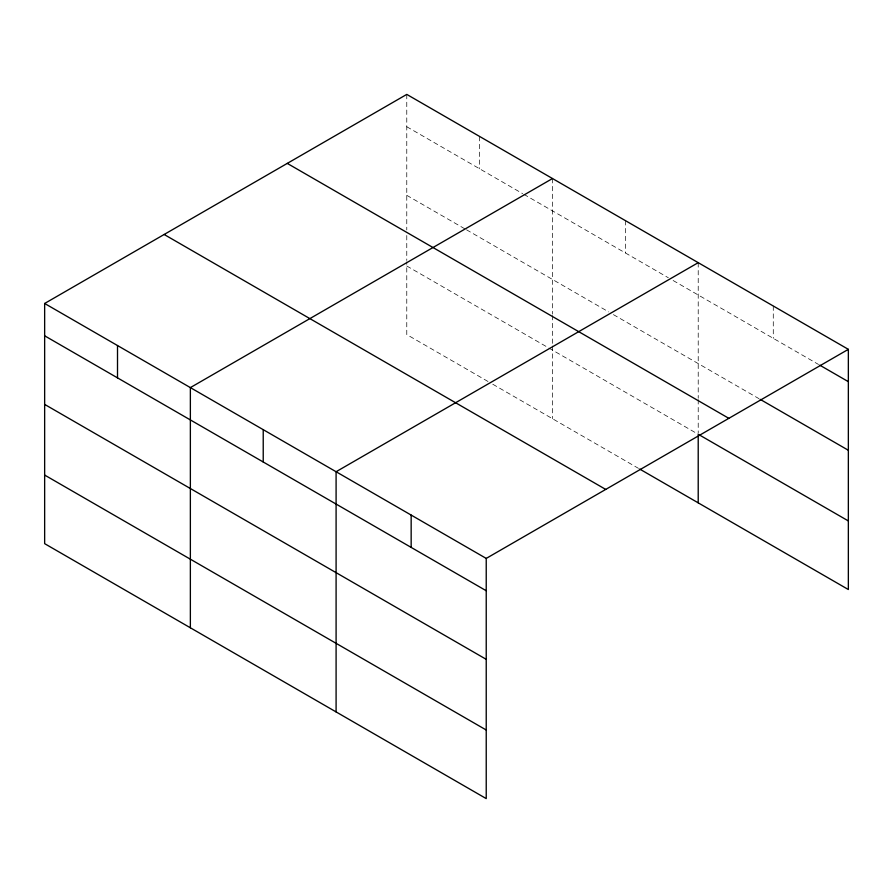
<?xml version="1.0" encoding="UTF-8"?>
<svg xmlns="http://www.w3.org/2000/svg" width="893" height="893" viewBox="0 0 893 893"><rect width="100%" height="100%" fill="white"/><g stroke="black" fill="none" stroke-linecap="round" stroke-linejoin="round"><path stroke-width="0.67" stroke-dasharray="4.46 3.35" d="M406.773 126.739L522.639 193.625M523.834 194.317L668.355 277.756M673.132 280.514L818.557 364.478M406.773 195.321L465.309 229.11M466.503 229.802L608.635 311.869M613.413 314.626L758.983 398.669M406.773 265.991L547.722 347.366M548.916 348.058L698.214 434.255M488.002 381.478L406.773 334.585L406.773 261.839M492.78 384.236L638.495 468.367M773.282 305.998L773.282 338.335M698.214 262.665L698.214 398.233M698.214 399.618L698.214 432.871M625.357 220.593L625.357 252.931M552.499 178.533L552.499 314.102M552.499 315.486L552.499 344.586M552.499 345.971L552.499 418.717M479.641 136.462L479.641 168.799M406.773 94.401L406.773 229.97M406.773 235.506L406.773 260.455"/><path stroke-width="1.34" d="M486.227 659.335L486.227 558.415L44.65 303.475L44.65 543.658L486.227 798.599L486.227 659.335L44.65 404.395M44.65 303.475L406.773 94.401L848.35 349.342L848.35 589.525L639.689 469.059M552.499 178.533L190.365 387.607L190.365 627.79M698.214 262.665L336.092 471.727L336.092 711.922M486.227 558.415L848.35 349.342M819.752 365.159L848.35 381.668M760.177 399.361L848.35 450.262M287.278 163.397L728.844 418.337M698.214 434.255L848.35 520.932M164.156 234.479L605.722 489.42M44.65 335.801L486.227 590.742M44.65 475.065L486.227 730.005M698.214 435.628L698.214 502.848M411.16 515.071L411.16 547.409M263.223 429.667L263.223 462.005M117.508 345.535L117.508 377.873"/></g></svg>
